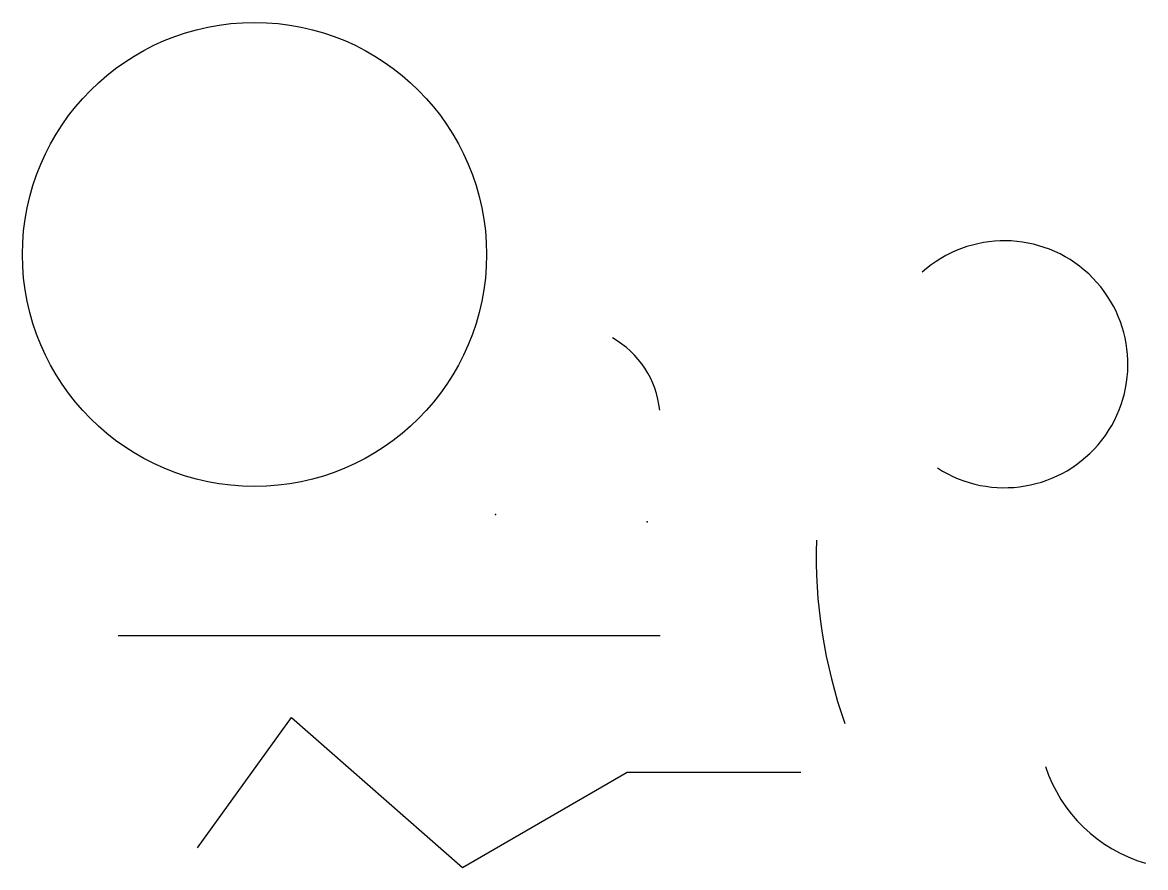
# Model space of a CAD drawing. Header units: millimetres. Extents: x 33 to 240, y 7 to 163.
import ezdxf

# ---------------------------------------------------------------- set-up
doc = ezdxf.new("R2010")
doc.units = ezdxf.units.MM

msp = doc.modelspace()

# ---------------------------------------------------------------- linework, layer by layer
msp.add_line((50.19, 49.71), (150.52, 49.71))
msp.add_lwpolyline([(64.88, 10.37), (82.28, 34.52), (113.93, 6.75), (144.38, 24.38), (176.52, 24.38)])
msp.add_circle((75.44, 120.21), 42.94)
for centre, radius, start, end in [((214.22, 99.89), 22.85, 237.1343, 131.886), ((133.29, 89.72), 17.21, 5.5086, 60.9021), ((273.17, 64.48), 93.79, 178.2564, 199.3594), ((248.1, 34.14), 27.7, 198.3276, 253.703)]:
    msp.add_arc(centre, radius, start, end)
for p in [(120.04, 72.11), (148.13, 70.74)]:
    msp.add_point(p)

doc.saveas('drawing.dxf')
